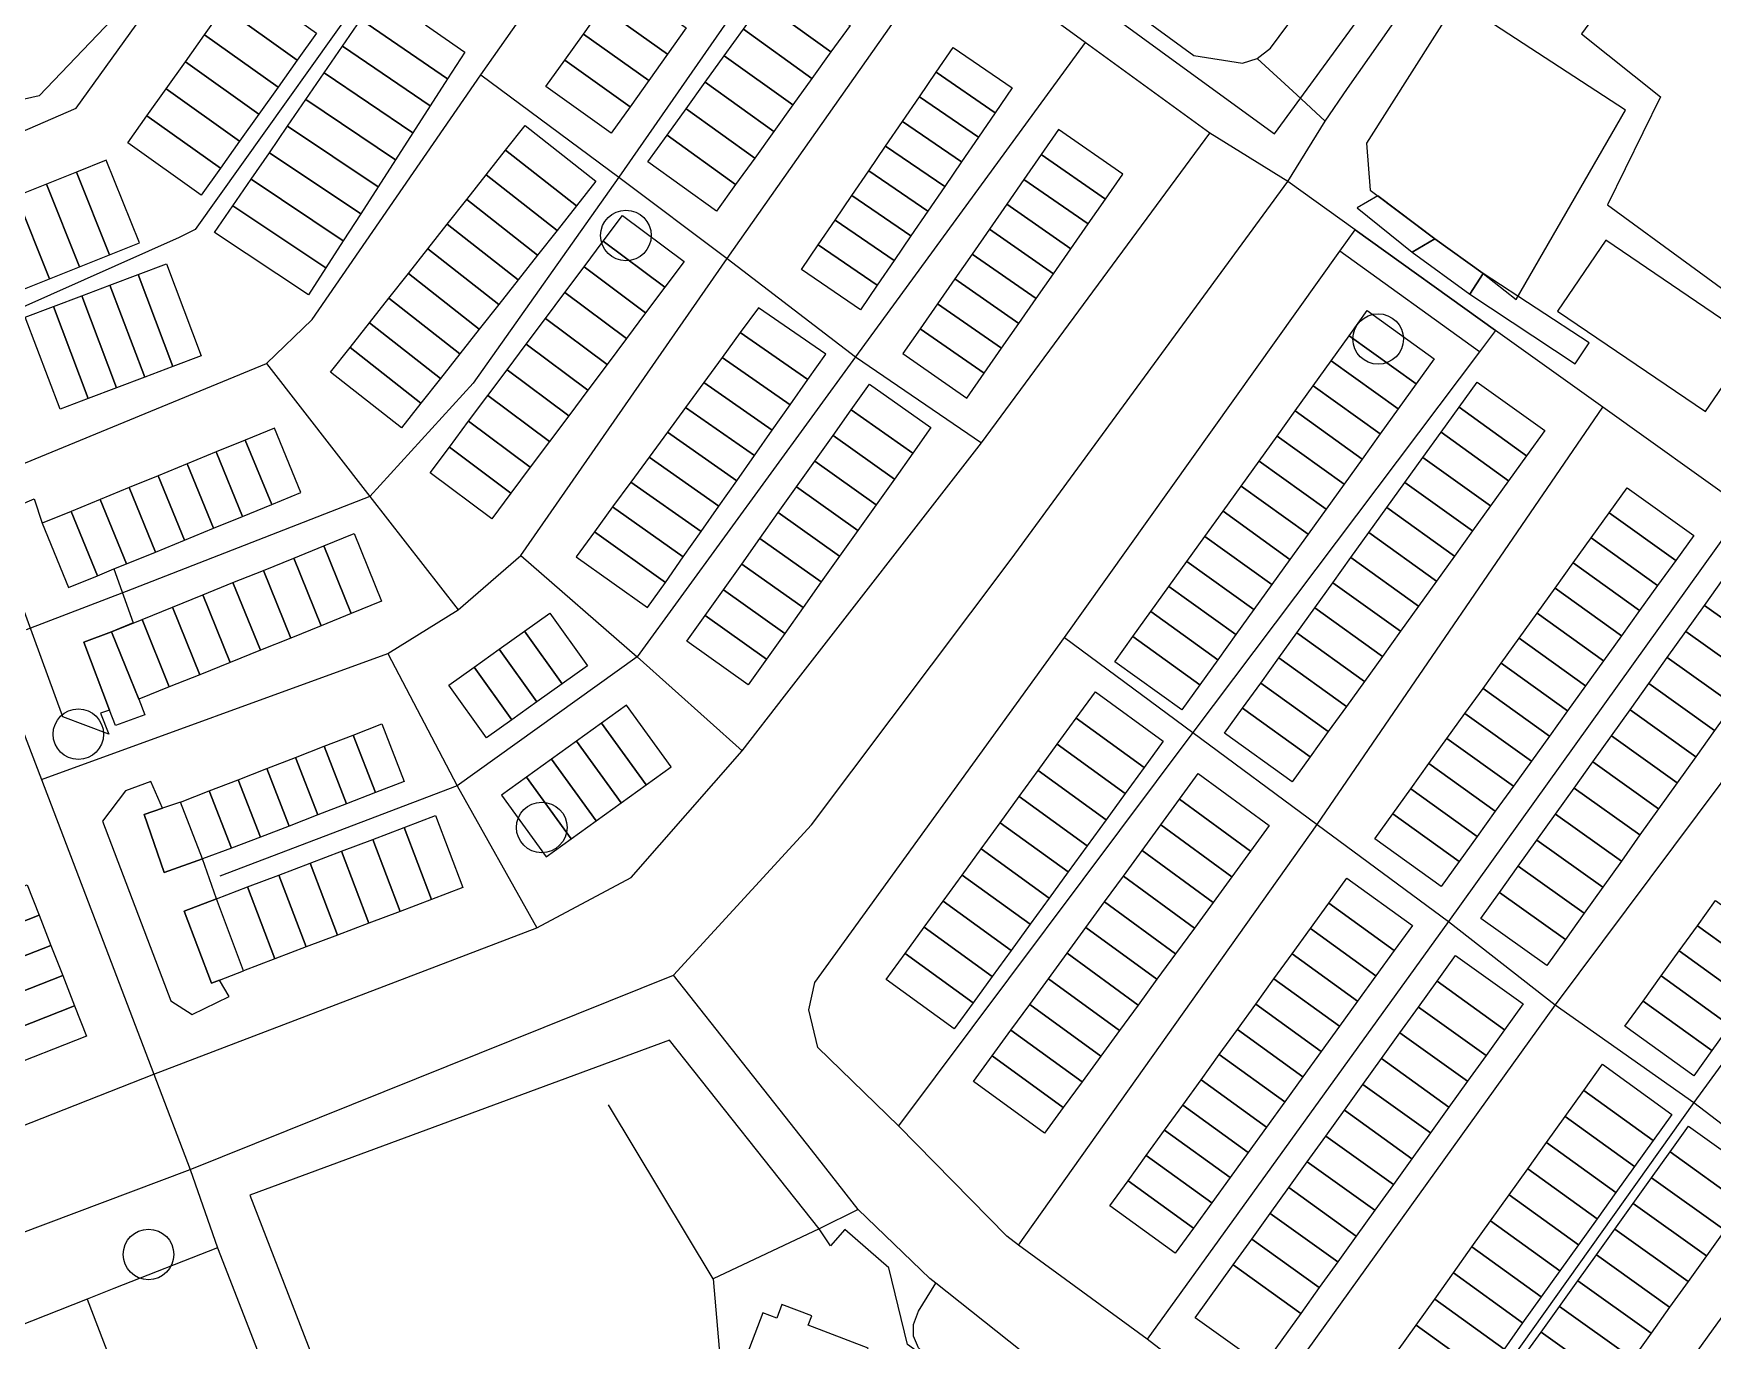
# Model space of a CAD drawing. Header units: metres. Extents: x 11276530 to 11306586, y 355867 to 367650.
# Drawn here: x 11290564.3 to 11290896.4, y 359363.3 to 359621.8 of the extents above; entities that cross this region are included whole.
import ezdxf

# ---------------------------------------------------------------- set-up
doc = ezdxf.new("R2010")
doc.units = ezdxf.units.M
for name, color, linetype in [('AMENITY', 6, 'Continuous'), ('BUILDING', 8, 'Continuous'), ('HIGHWAY_FOOTWAY', 6, 'Continuous'), ('HIGHWAY_PATH', 3, 'Continuous'), ('HIGHWAY_RESIDENTIAL', 7, 'Continuous'), ('HIGHWAY_SERVICE', 8, 'Continuous'), ('HIGHWAY_TERTIARY', 3, 'Continuous'), ('LANDUSE', 2, 'Continuous'), ('OSM_OTHER', 7, 'Continuous')]:
    doc.layers.add(name, color=color, linetype=linetype)

msp = doc.modelspace()

# ---------------------------------------------------------------- linework, layer by layer
at = {"layer": 'AMENITY'}
for points in [[(11290845.86, 359628.36), (11290827.94, 359600.16), (11290828.7, 359590.84), (11290841.46, 359581.22), (11290851.05, 359574.4), (11290857.53, 359569.22), (11290879.2, 359606.69), (11290845.86, 359628.36)], [(11290742.86, 359614.17), (11290746.19, 359619.05), (11290757.87, 359611.07), (11290754.53, 359606.18), (11290742.86, 359614.17)], [(11290767.05, 359602.83), (11290763.63, 359597.9), (11290776.3, 359589.09), (11290779.73, 359594.02), (11290767.05, 359602.83)], [(11290571.22, 359512.22), (11290576.97, 359514.57), (11290571.75, 359527.31), (11290566.01, 359524.96), (11290571.22, 359512.22)], [(11290627.53, 359483.05), (11290633.22, 359485.26), (11290637.63, 359473.88), (11290631.94, 359471.68), (11290627.53, 359483.05)], [(11290589.86, 359468.56), (11290586.23, 359467.32), (11290590.19, 359455.84), (11290597.72, 359458.56), (11290593.41, 359469.81), (11290589.86, 359468.56)], [(11290600.49, 359450.68), (11290594.15, 359448.22), (11290599.55, 359433.98), (11290601.14, 359434.59), (11290605.89, 359436.44), (11290600.49, 359450.68)]]:
    msp.add_lwpolyline(points, close=True, dxfattribs=at)
for points in [[(11290830.16, 359589.74), (11290826.12, 359587.35), (11290837, 359578.6), (11290841.46, 359581.22), (11290830.16, 359589.74)], [(11290825.68, 359583), (11290853.49, 359563.1), (11290850.32, 359558.89), (11290822.66, 359578.77), (11290825.68, 359583)], [(11290837, 359578.6), (11290848.35, 359570.29), (11290851.05, 359574.4), (11290841.46, 359581.22), (11290837, 359578.6)], [(11290875.27, 359580.95), (11290865.75, 359566.93), (11290895.02, 359547.05), (11290904.54, 359561.07), (11290875.27, 359580.95)], [(11290851.05, 359574.4), (11290848.35, 359570.29), (11290869.24, 359556.52), (11290871.95, 359560.63), (11290851.05, 359574.4)], [(11290690.08, 359422.7), (11290607.11, 359392.06), (11290654.84, 359268.69), (11290722.69, 359262.35), (11290760.64, 359261.28), (11290784.15, 359257.01), (11290816.22, 359240.98), (11290839.74, 359221.73), (11290872.87, 359269.31), (11290791.31, 359329.71), (11290774.96, 359327.96), (11290753.88, 359345.52), (11290755.66, 359349.13), (11290737.18, 359362.46), (11290733.48, 359377.67), (11290724.79, 359385.21), (11290721.92, 359381.99), (11290719.72, 359385.37), (11290690.08, 359422.7)]]:
    msp.add_lwpolyline(points, dxfattribs=at)
for centre in [(11290681.49, 359581.89), (11290830.25, 359561.42), (11290573.2, 359483.23), (11290664.84, 359464.78), (11290587.07, 359380.3)]:
    msp.add_circle(centre, 5, dxfattribs=at)
at = {"layer": 'BUILDING'}
for points in [[(11290629.05, 359624.59), (11290635.43, 359633.87), (11290644.56, 359627.59), (11290641.82, 359623.58), (11290649.65, 359618.19), (11290646.22, 359612.85), (11290629.05, 359624.59)], [(11290708.48, 359627.95), (11290712.26, 359633.19), (11290725.82, 359623.44), (11290722.04, 359618.2), (11290708.48, 359627.95)], [(11290620.3, 359621.93), (11290616.5, 359616.59), (11290601.97, 359626.92), (11290605.77, 359632.26), (11290620.3, 359621.93)], [(11290676.8, 359626.96), (11290680.5, 359632.15), (11290693.41, 359622.96), (11290689.7, 359617.77), (11290676.8, 359626.96)], [(11290616.5, 359616.59), (11290612.69, 359611.25), (11290598.17, 359621.57), (11290601.97, 359626.92), (11290616.5, 359616.59)], [(11290673.1, 359621.75), (11290676.8, 359626.96), (11290689.7, 359617.77), (11290686, 359612.56), (11290673.1, 359621.75)], [(11290704.71, 359622.7), (11290708.48, 359627.95), (11290722.04, 359618.2), (11290718.27, 359612.95), (11290704.71, 359622.7)], [(11290625.44, 359619.33), (11290629.05, 359624.59), (11290646.22, 359612.85), (11290642.78, 359607.52), (11290625.44, 359619.33)], [(11290612.69, 359611.25), (11290608.9, 359605.89), (11290594.37, 359616.23), (11290598.17, 359621.57), (11290612.69, 359611.25)], [(11290669.39, 359616.55), (11290673.1, 359621.75), (11290686, 359612.56), (11290682.3, 359607.37), (11290669.39, 359616.55)], [(11290700.94, 359617.46), (11290704.71, 359622.7), (11290718.27, 359612.95), (11290714.5, 359607.71), (11290700.94, 359617.46)], [(11290621.82, 359614.06), (11290625.44, 359619.33), (11290642.78, 359607.52), (11290639.34, 359602.18), (11290621.82, 359614.06)], [(11290665.68, 359611.35), (11290669.39, 359616.55), (11290682.3, 359607.37), (11290678.6, 359602.16), (11290665.68, 359611.35)], [(11290697.16, 359612.21), (11290700.94, 359617.46), (11290714.5, 359607.71), (11290710.72, 359602.46), (11290697.16, 359612.21)], [(11290608.9, 359605.89), (11290605.09, 359600.55), (11290590.57, 359610.89), (11290594.37, 359616.23), (11290608.9, 359605.89)], [(11290618.2, 359608.79), (11290621.82, 359614.06), (11290639.34, 359602.18), (11290635.92, 359596.84), (11290618.2, 359608.79)], [(11290739.52, 359609.3), (11290742.86, 359614.17), (11290754.53, 359606.18), (11290751.2, 359601.31), (11290739.52, 359609.3)], [(11290605.09, 359600.55), (11290601.29, 359595.21), (11290586.77, 359605.54), (11290590.57, 359610.89), (11290605.09, 359600.55)], [(11290693.4, 359606.97), (11290697.16, 359612.21), (11290710.72, 359602.46), (11290706.96, 359597.21), (11290693.4, 359606.97)], [(11290614.59, 359603.53), (11290618.2, 359608.79), (11290635.92, 359596.84), (11290632.48, 359591.5), (11290614.59, 359603.53)], [(11290689.63, 359601.71), (11290693.4, 359606.97), (11290706.96, 359597.21), (11290703.19, 359591.97), (11290689.63, 359601.71)], [(11290736.18, 359604.42), (11290739.52, 359609.3), (11290751.2, 359601.31), (11290747.86, 359596.44), (11290736.18, 359604.42)], [(11290601.29, 359595.21), (11290597.5, 359589.86), (11290582.97, 359600.2), (11290586.77, 359605.54), (11290601.29, 359595.21)], [(11290610.97, 359598.27), (11290614.59, 359603.53), (11290632.48, 359591.5), (11290629.04, 359586.17), (11290610.97, 359598.27)], [(11290675.56, 359592.64), (11290671.7, 359587.75), (11290657.69, 359598.79), (11290661.54, 359603.68), (11290675.56, 359592.64)], [(11290732.85, 359599.55), (11290736.18, 359604.42), (11290747.86, 359596.44), (11290744.53, 359591.57), (11290732.85, 359599.55)], [(11290685.85, 359596.47), (11290689.63, 359601.71), (11290703.19, 359591.97), (11290699.41, 359586.72), (11290685.85, 359596.47)], [(11290579.34, 359578.04), (11290585.26, 359580.41), (11290578.73, 359596.77), (11290572.81, 359594.41), (11290579.34, 359578.04)], [(11290607.35, 359593.01), (11290610.97, 359598.27), (11290629.04, 359586.17), (11290625.6, 359580.83), (11290607.35, 359593.01)], [(11290671.7, 359587.75), (11290667.86, 359582.87), (11290653.85, 359593.91), (11290657.69, 359598.79), (11290671.7, 359587.75)], [(11290729.52, 359594.68), (11290732.85, 359599.55), (11290744.53, 359591.57), (11290741.19, 359586.7), (11290729.52, 359594.68)], [(11290763.63, 359597.9), (11290760.21, 359592.98), (11290772.88, 359584.18), (11290776.3, 359589.09), (11290763.63, 359597.9)], [(11290573.42, 359575.68), (11290579.34, 359578.04), (11290572.81, 359594.41), (11290566.89, 359592.05), (11290573.42, 359575.68)], [(11290667.86, 359582.87), (11290664.02, 359577.99), (11290650.01, 359589.03), (11290653.85, 359593.91), (11290667.86, 359582.87)], [(11290726.18, 359589.79), (11290729.52, 359594.68), (11290741.19, 359586.7), (11290737.86, 359581.81), (11290726.18, 359589.79)], [(11290567.5, 359573.32), (11290573.42, 359575.68), (11290566.89, 359592.05), (11290560.96, 359589.68), (11290567.5, 359573.32)], [(11290603.73, 359587.73), (11290607.35, 359593.01), (11290625.6, 359580.83), (11290622.17, 359575.49), (11290603.73, 359587.73)], [(11290760.21, 359592.98), (11290756.79, 359588.07), (11290769.47, 359579.25), (11290772.88, 359584.18), (11290760.21, 359592.98)], [(11290561.58, 359570.95), (11290567.5, 359573.32), (11290560.96, 359589.68), (11290555.05, 359587.32), (11290561.58, 359570.95)], [(11290600.11, 359582.47), (11290603.73, 359587.73), (11290622.17, 359575.49), (11290618.73, 359570.16), (11290600.11, 359582.47)], [(11290664.02, 359577.99), (11290660.17, 359573.1), (11290646.16, 359584.14), (11290650.01, 359589.03), (11290664.02, 359577.99)], [(11290722.86, 359584.92), (11290726.18, 359589.79), (11290737.86, 359581.81), (11290734.52, 359576.94), (11290722.86, 359584.92)], [(11290756.79, 359588.07), (11290753.37, 359583.14), (11290766.04, 359574.33), (11290769.47, 359579.25), (11290756.79, 359588.07)], [(11290660.17, 359573.1), (11290656.33, 359568.22), (11290642.32, 359579.26), (11290646.16, 359584.14), (11290660.17, 359573.1)], [(11290677, 359580.77), (11290680.81, 359585.87), (11290693, 359576.76), (11290689.19, 359571.68), (11290677, 359580.77)], [(11290719.52, 359580.05), (11290722.86, 359584.92), (11290734.52, 359576.94), (11290731.19, 359572.07), (11290719.52, 359580.05)], [(11290673.2, 359575.69), (11290677, 359580.77), (11290689.19, 359571.68), (11290685.39, 359566.58), (11290673.2, 359575.69)], [(11290716.19, 359575.18), (11290719.52, 359580.05), (11290731.19, 359572.07), (11290727.85, 359567.19), (11290716.19, 359575.18)], [(11290753.37, 359583.14), (11290749.95, 359578.22), (11290762.62, 359569.41), (11290766.04, 359574.33), (11290753.37, 359583.14)], [(11290656.33, 359568.22), (11290652.48, 359563.34), (11290638.46, 359574.37), (11290642.32, 359579.26), (11290656.33, 359568.22)], [(11290749.95, 359578.22), (11290746.52, 359573.29), (11290759.2, 359564.48), (11290762.62, 359569.41), (11290749.95, 359578.22)], [(11290579.44, 359572.07), (11290585.02, 359574.17), (11290591.9, 359555.94), (11290586.32, 359553.84), (11290579.44, 359572.07)], [(11290585.02, 359574.17), (11290590.6, 359576.27), (11290597.48, 359558.05), (11290591.9, 359555.94), (11290585.02, 359574.17)], [(11290652.48, 359563.34), (11290648.64, 359558.45), (11290634.62, 359569.49), (11290638.46, 359574.37), (11290652.48, 359563.34)], [(11290669.4, 359570.59), (11290673.2, 359575.69), (11290685.39, 359566.58), (11290681.58, 359561.49), (11290669.4, 359570.59)], [(11290746.52, 359573.29), (11290743.1, 359568.38), (11290755.77, 359559.57), (11290759.2, 359564.48), (11290746.52, 359573.29)], [(11290568.29, 359567.86), (11290573.87, 359569.96), (11290580.75, 359551.74), (11290575.17, 359549.63), (11290568.29, 359567.86)], [(11290573.87, 359569.96), (11290579.44, 359572.07), (11290586.32, 359553.84), (11290580.75, 359551.74), (11290573.87, 359569.96)], [(11290665.59, 359565.5), (11290669.4, 359570.59), (11290681.58, 359561.49), (11290677.77, 359556.4), (11290665.59, 359565.5)], [(11290562.71, 359565.76), (11290568.29, 359567.86), (11290575.17, 359549.63), (11290569.59, 359547.53), (11290562.71, 359565.76)], [(11290648.64, 359558.45), (11290644.79, 359553.57), (11290630.77, 359564.61), (11290634.62, 359569.49), (11290648.64, 359558.45)], [(11290717.48, 359553.41), (11290721.01, 359558.44), (11290707.72, 359567.6), (11290704.11, 359562.67), (11290717.48, 359553.41)], [(11290743.1, 359568.38), (11290739.69, 359563.45), (11290752.36, 359554.64), (11290755.77, 359559.57), (11290743.1, 359568.38)], [(11290824.53, 359562.07), (11290828.1, 359567.03), (11290841.34, 359557.51), (11290837.77, 359552.54), (11290824.53, 359562.07)], [(11290644.79, 359553.57), (11290640.95, 359548.69), (11290626.93, 359559.74), (11290630.77, 359564.61), (11290644.79, 359553.57)], [(11290661.79, 359560.4), (11290665.59, 359565.5), (11290677.77, 359556.4), (11290673.96, 359551.31), (11290661.79, 359560.4)], [(11290739.69, 359563.45), (11290736.26, 359558.53), (11290748.94, 359549.72), (11290752.36, 359554.64), (11290739.69, 359563.45)], [(11290657.98, 359555.32), (11290661.79, 359560.4), (11290673.96, 359551.31), (11290670.17, 359546.21), (11290657.98, 359555.32)], [(11290713.96, 359548.4), (11290717.48, 359553.41), (11290704.11, 359562.67), (11290700.5, 359557.74), (11290713.96, 359548.4)], [(11290820.97, 359557.1), (11290824.53, 359562.07), (11290837.77, 359552.54), (11290834.21, 359547.58), (11290820.97, 359557.1)], [(11290640.95, 359548.69), (11290637.1, 359543.81), (11290623.08, 359554.85), (11290626.93, 359559.74), (11290640.95, 359548.69)], [(11290710.44, 359543.38), (11290713.96, 359548.4), (11290700.5, 359557.74), (11290696.9, 359552.81), (11290710.44, 359543.38)], [(11290817.4, 359552.14), (11290820.97, 359557.1), (11290834.21, 359547.58), (11290830.65, 359542.62), (11290817.4, 359552.14)], [(11290654.17, 359550.22), (11290657.98, 359555.32), (11290670.17, 359546.21), (11290666.36, 359541.12), (11290654.17, 359550.22)], [(11290650.36, 359545.13), (11290654.17, 359550.22), (11290666.36, 359541.12), (11290662.55, 359536.03), (11290650.36, 359545.13)], [(11290706.91, 359538.36), (11290710.44, 359543.38), (11290696.9, 359552.81), (11290693.29, 359547.88), (11290706.91, 359538.36)], [(11290726.05, 359547.41), (11290729.67, 359552.5), (11290741.8, 359543.88), (11290738.2, 359538.8), (11290726.05, 359547.41)], [(11290813.84, 359547.18), (11290817.4, 359552.14), (11290830.65, 359542.62), (11290827.07, 359537.66), (11290813.84, 359547.18)], [(11290846.25, 359547.93), (11290849.83, 359552.89), (11290863.19, 359543.28), (11290859.62, 359538.32), (11290846.25, 359547.93)], [(11290703.4, 359533.34), (11290706.91, 359538.36), (11290693.29, 359547.88), (11290689.68, 359542.97), (11290703.4, 359533.34)], [(11290722.44, 359542.32), (11290726.05, 359547.41), (11290738.2, 359538.8), (11290734.58, 359533.7), (11290722.44, 359542.32)], [(11290810.27, 359542.22), (11290813.84, 359547.18), (11290827.07, 359537.66), (11290823.51, 359532.7), (11290810.27, 359542.22)], [(11290842.69, 359542.97), (11290846.25, 359547.93), (11290859.62, 359538.32), (11290856.05, 359533.36), (11290842.69, 359542.97)], [(11290611.44, 359528.67), (11290617.18, 359531.02), (11290611.96, 359543.77), (11290606.22, 359541.42), (11290611.44, 359528.67)], [(11290646.57, 359540.04), (11290650.36, 359545.13), (11290662.55, 359536.03), (11290658.75, 359530.94), (11290646.57, 359540.04)], [(11290605.69, 359526.32), (11290611.44, 359528.67), (11290606.22, 359541.42), (11290600.47, 359539.06), (11290605.69, 359526.32)], [(11290699.87, 359528.33), (11290703.4, 359533.34), (11290689.68, 359542.97), (11290686.08, 359538.04), (11290699.87, 359528.33)], [(11290718.83, 359537.24), (11290722.44, 359542.32), (11290734.58, 359533.7), (11290730.96, 359528.62), (11290718.83, 359537.24)], [(11290806.7, 359537.26), (11290810.27, 359542.22), (11290823.51, 359532.7), (11290819.95, 359527.74), (11290806.7, 359537.26)], [(11290839.12, 359538), (11290842.69, 359542.97), (11290856.05, 359533.36), (11290852.49, 359528.39), (11290839.12, 359538)], [(11290599.95, 359523.97), (11290605.69, 359526.32), (11290600.47, 359539.06), (11290594.73, 359536.71), (11290599.95, 359523.97)], [(11290642.76, 359534.95), (11290646.57, 359540.04), (11290658.75, 359530.94), (11290654.94, 359525.84), (11290642.76, 359534.95)], [(11290696.35, 359523.31), (11290699.87, 359528.33), (11290686.08, 359538.04), (11290682.47, 359533.11), (11290696.35, 359523.31)], [(11290715.21, 359532.14), (11290718.83, 359537.24), (11290730.96, 359528.62), (11290727.35, 359523.52), (11290715.21, 359532.14)], [(11290803.14, 359532.3), (11290806.7, 359537.26), (11290819.95, 359527.74), (11290816.39, 359522.77), (11290803.14, 359532.3)], [(11290835.56, 359533.04), (11290839.12, 359538), (11290852.49, 359528.39), (11290848.92, 359523.43), (11290835.56, 359533.04)], [(11290588.46, 359519.27), (11290594.2, 359521.63), (11290588.98, 359534.36), (11290583.24, 359532.01), (11290588.46, 359519.27)], [(11290594.2, 359521.63), (11290599.95, 359523.97), (11290594.73, 359536.71), (11290588.98, 359534.36), (11290594.2, 359521.63)], [(11290582.72, 359516.92), (11290588.46, 359519.27), (11290583.24, 359532.01), (11290577.49, 359529.65), (11290582.72, 359516.92)], [(11290692.82, 359518.29), (11290696.35, 359523.31), (11290682.47, 359533.11), (11290678.86, 359528.18), (11290692.82, 359518.29)], [(11290711.6, 359527.06), (11290715.21, 359532.14), (11290727.35, 359523.52), (11290723.74, 359518.44), (11290711.6, 359527.06)], [(11290799.58, 359527.33), (11290803.14, 359532.3), (11290816.39, 359522.77), (11290812.81, 359517.81), (11290799.58, 359527.33)], [(11290831.99, 359528.08), (11290835.56, 359533.04), (11290848.92, 359523.43), (11290845.35, 359518.47), (11290831.99, 359528.08)], [(11290875.96, 359527.02), (11290879.53, 359531.98), (11290892.65, 359522.55), (11290889.09, 359517.59), (11290875.96, 359527.02)], [(11290566.01, 359524.96), (11290571.22, 359512.22), (11290576.97, 359514.57), (11290580.24, 359515.91), (11290584.03, 359505.24), (11290579.75, 359503.51), (11290574.26, 359501.43), (11290579.33, 359487.98), (11290577.59, 359487.37), (11290579.25, 359483.25), (11290570.16, 359486.67), (11290555.72, 359526.06), (11290564.43, 359529.78), (11290566.01, 359524.96)], [(11290576.97, 359514.57), (11290580.24, 359515.91), (11290582.72, 359516.92), (11290577.49, 359529.65), (11290571.75, 359527.31), (11290576.97, 359514.57)], [(11290689.3, 359513.27), (11290692.82, 359518.29), (11290678.86, 359528.18), (11290675.26, 359523.25), (11290689.3, 359513.27)], [(11290707.98, 359521.96), (11290711.6, 359527.06), (11290723.74, 359518.44), (11290720.13, 359513.34), (11290707.98, 359521.96)], [(11290796, 359522.37), (11290799.58, 359527.33), (11290812.81, 359517.81), (11290809.25, 359512.85), (11290796, 359522.37)], [(11290828.42, 359523.12), (11290831.99, 359528.08), (11290845.35, 359518.47), (11290841.79, 359513.51), (11290828.42, 359523.12)], [(11290872.39, 359522.06), (11290875.96, 359527.02), (11290889.09, 359517.59), (11290885.52, 359512.63), (11290872.39, 359522.06)], [(11290615.78, 359518.07), (11290621.77, 359520.49), (11290627.18, 359507.09), (11290621.19, 359504.67), (11290615.78, 359518.07)], [(11290621.77, 359520.49), (11290627.77, 359522.91), (11290633.18, 359509.52), (11290627.18, 359507.09), (11290621.77, 359520.49)], [(11290685.78, 359508.26), (11290689.3, 359513.27), (11290675.26, 359523.25), (11290671.65, 359518.33), (11290685.78, 359508.26)], [(11290704.38, 359516.88), (11290707.98, 359521.96), (11290720.13, 359513.34), (11290716.51, 359508.26), (11290704.38, 359516.88)], [(11290792.44, 359517.41), (11290796, 359522.37), (11290809.25, 359512.85), (11290805.69, 359507.89), (11290792.44, 359517.41)], [(11290824.86, 359518.16), (11290828.42, 359523.12), (11290841.79, 359513.51), (11290838.23, 359508.55), (11290824.86, 359518.16)], [(11290868.83, 359517.1), (11290872.39, 359522.06), (11290885.52, 359512.63), (11290881.95, 359507.67), (11290868.83, 359517.1)], [(11290609.78, 359515.64), (11290615.78, 359518.07), (11290621.19, 359504.67), (11290615.19, 359502.25), (11290609.78, 359515.64)], [(11290700.76, 359511.78), (11290704.38, 359516.88), (11290716.51, 359508.26), (11290712.89, 359503.17), (11290700.76, 359511.78)], [(11290788.88, 359512.45), (11290792.44, 359517.41), (11290805.69, 359507.89), (11290802.12, 359502.93), (11290788.88, 359512.45)], [(11290821.28, 359513.2), (11290824.86, 359518.16), (11290838.23, 359508.55), (11290834.65, 359503.59), (11290821.28, 359513.2)], [(11290865.27, 359512.14), (11290868.83, 359517.1), (11290881.95, 359507.67), (11290878.39, 359502.7), (11290865.27, 359512.14)], [(11290603.78, 359513.22), (11290609.78, 359515.64), (11290615.19, 359502.25), (11290609.2, 359499.82), (11290603.78, 359513.22)], [(11290894.82, 359508.71), (11290898.51, 359513.88), (11290911.52, 359504.58), (11290907.84, 359499.42), (11290894.82, 359508.71)], [(11290591.79, 359508.37), (11290597.79, 359510.8), (11290603.2, 359497.4), (11290597.21, 359494.98), (11290591.79, 359508.37)], [(11290597.79, 359510.8), (11290603.78, 359513.22), (11290609.2, 359499.82), (11290603.2, 359497.4), (11290597.79, 359510.8)], [(11290697.14, 359506.7), (11290700.76, 359511.78), (11290712.89, 359503.17), (11290709.29, 359498.08), (11290697.14, 359506.7)], [(11290785.31, 359507.49), (11290788.88, 359512.45), (11290802.12, 359502.93), (11290798.55, 359497.97), (11290785.31, 359507.49)], [(11290817.72, 359508.24), (11290821.28, 359513.2), (11290834.65, 359503.59), (11290831.09, 359498.62), (11290817.72, 359508.24)], [(11290861.69, 359507.18), (11290865.27, 359512.14), (11290878.39, 359502.7), (11290874.82, 359497.74), (11290861.69, 359507.18)], [(11290585.81, 359505.95), (11290591.79, 359508.37), (11290597.21, 359494.98), (11290591.19, 359492.57), (11290585.81, 359505.95)], [(11290673.86, 359496.76), (11290668.88, 359493.19), (11290661.43, 359503.61), (11290666.41, 359507.18), (11290673.86, 359496.76)], [(11290781.74, 359502.53), (11290785.31, 359507.49), (11290798.55, 359497.97), (11290794.99, 359493), (11290781.74, 359502.53)], [(11290814.15, 359503.27), (11290817.72, 359508.24), (11290831.09, 359498.62), (11290827.52, 359493.66), (11290814.15, 359503.27)], [(11290858.13, 359502.21), (11290861.69, 359507.18), (11290874.82, 359497.74), (11290871.26, 359492.78), (11290858.13, 359502.21)], [(11290891.13, 359503.55), (11290894.82, 359508.71), (11290907.84, 359499.42), (11290904.15, 359494.25), (11290891.13, 359503.55)], [(11290579.75, 359503.51), (11290585.81, 359505.95), (11290591.19, 359492.57), (11290585.13, 359490.13), (11290583.43, 359494.36), (11290579.75, 359503.51)], [(11290668.88, 359493.19), (11290663.9, 359489.64), (11290656.45, 359500.04), (11290661.43, 359503.61), (11290668.88, 359493.19)], [(11290693.53, 359501.6), (11290697.14, 359506.7), (11290709.29, 359498.08), (11290705.67, 359492.99), (11290693.53, 359501.6)], [(11290887.44, 359498.39), (11290891.13, 359503.55), (11290904.15, 359494.25), (11290900.47, 359489.09), (11290887.44, 359498.39)], [(11290585.13, 359490.13), (11290586.37, 359487.08), (11290580.56, 359484.92), (11290579.33, 359487.98), (11290574.26, 359501.43), (11290579.75, 359503.51), (11290583.43, 359494.36), (11290585.13, 359490.13)], [(11290778.17, 359497.56), (11290781.74, 359502.53), (11290794.99, 359493), (11290791.43, 359488.04), (11290778.17, 359497.56)], [(11290810.59, 359498.31), (11290814.15, 359503.27), (11290827.52, 359493.66), (11290823.96, 359488.7), (11290810.59, 359498.31)], [(11290854.56, 359497.25), (11290858.13, 359502.21), (11290871.26, 359492.78), (11290867.69, 359487.82), (11290854.56, 359497.25)], [(11290663.9, 359489.64), (11290658.91, 359486.07), (11290651.47, 359496.48), (11290656.45, 359500.04), (11290663.9, 359489.64)], [(11290807.02, 359493.35), (11290810.59, 359498.31), (11290823.96, 359488.7), (11290820.39, 359483.74), (11290807.02, 359493.35)], [(11290851, 359492.29), (11290854.56, 359497.25), (11290867.69, 359487.82), (11290864.12, 359482.86), (11290851, 359492.29)], [(11290883.76, 359493.23), (11290887.44, 359498.39), (11290900.47, 359489.09), (11290896.78, 359483.93), (11290883.76, 359493.23)], [(11290658.91, 359486.07), (11290653.94, 359482.5), (11290646.49, 359492.92), (11290651.47, 359496.48), (11290658.91, 359486.07)], [(11290770.56, 359486.42), (11290774.32, 359491.59), (11290787.74, 359481.83), (11290783.98, 359476.66), (11290770.56, 359486.42)], [(11290803.45, 359488.39), (11290807.02, 359493.35), (11290820.39, 359483.74), (11290816.82, 359478.78), (11290803.45, 359488.39)], [(11290847.42, 359487.33), (11290851, 359492.29), (11290864.12, 359482.86), (11290860.56, 359477.9), (11290847.42, 359487.33)], [(11290880.07, 359488.07), (11290883.76, 359493.23), (11290896.78, 359483.93), (11290893.1, 359478.77), (11290880.07, 359488.07)], [(11290681.61, 359489), (11290676.67, 359485.43), (11290685.49, 359473.24), (11290690.43, 359476.8), (11290681.61, 359489)], [(11290799.89, 359483.43), (11290803.45, 359488.39), (11290816.82, 359478.78), (11290813.26, 359473.82), (11290799.89, 359483.43)], [(11290843.86, 359482.37), (11290847.42, 359487.33), (11290860.56, 359477.9), (11290857, 359472.94), (11290843.86, 359482.37)], [(11290876.39, 359482.9), (11290880.07, 359488.07), (11290893.1, 359478.77), (11290889.4, 359473.6), (11290876.39, 359482.9)], [(11290676.67, 359485.43), (11290671.73, 359481.85), (11290680.54, 359469.66), (11290685.49, 359473.24), (11290676.67, 359485.43)], [(11290766.79, 359481.24), (11290770.56, 359486.42), (11290783.98, 359476.66), (11290780.22, 359471.49), (11290766.79, 359481.24)], [(11290616.17, 359478.63), (11290621.84, 359480.84), (11290626.26, 359469.47), (11290620.58, 359467.27), (11290616.17, 359478.63)], [(11290621.84, 359480.84), (11290627.53, 359483.05), (11290631.94, 359471.68), (11290626.26, 359469.47), (11290621.84, 359480.84)], [(11290671.73, 359481.85), (11290666.78, 359478.29), (11290675.6, 359466.09), (11290680.54, 359469.66), (11290671.73, 359481.85)], [(11290763.04, 359476.07), (11290766.79, 359481.24), (11290780.22, 359471.49), (11290776.47, 359466.31), (11290763.04, 359476.07)], [(11290840.3, 359477.41), (11290843.86, 359482.37), (11290857, 359472.94), (11290853.42, 359467.97), (11290840.3, 359477.41)], [(11290872.7, 359477.74), (11290876.39, 359482.9), (11290889.4, 359473.6), (11290885.72, 359468.45), (11290872.7, 359477.74)], [(11290610.48, 359476.43), (11290616.17, 359478.63), (11290620.58, 359467.27), (11290614.89, 359465.06), (11290610.48, 359476.43)], [(11290666.78, 359478.29), (11290661.84, 359474.72), (11290670.66, 359462.52), (11290675.6, 359466.09), (11290666.78, 359478.29)], [(11290836.72, 359472.44), (11290840.3, 359477.41), (11290853.42, 359467.97), (11290849.86, 359463.01), (11290836.72, 359472.44)], [(11290869.02, 359472.58), (11290872.7, 359477.74), (11290885.72, 359468.45), (11290882.03, 359463.29), (11290869.02, 359472.58)], [(11290586.23, 359467.32), (11290589.86, 359468.56), (11290587.56, 359473.88), (11290582.49, 359472.05), (11290578, 359466), (11290591.49, 359430.48), (11290595.7, 359427.79), (11290603.03, 359431.32), (11290601.14, 359434.59), (11290599.55, 359433.98), (11290594.15, 359448.22), (11290600.49, 359450.68), (11290597.72, 359458.56), (11290590.19, 359455.84), (11290586.23, 359467.32)], [(11290599.1, 359472.02), (11290604.79, 359474.23), (11290609.2, 359462.86), (11290603.51, 359460.65), (11290599.1, 359472.02)], [(11290604.79, 359474.23), (11290610.48, 359476.43), (11290614.89, 359465.06), (11290609.2, 359462.86), (11290604.79, 359474.23)], [(11290661.84, 359474.72), (11290656.9, 359471.14), (11290665.72, 359458.94), (11290670.66, 359462.52), (11290661.84, 359474.72)], [(11290759.28, 359470.89), (11290763.04, 359476.07), (11290776.47, 359466.31), (11290772.7, 359461.14), (11290759.28, 359470.89)], [(11290790.97, 359470.35), (11290794.68, 359475.42), (11290808.73, 359465.18), (11290805.02, 359460.1), (11290790.97, 359470.35)], [(11290593.41, 359469.81), (11290599.1, 359472.02), (11290603.51, 359460.65), (11290597.72, 359458.56), (11290593.41, 359469.81)], [(11290755.52, 359465.72), (11290759.28, 359470.89), (11290772.7, 359461.14), (11290768.94, 359455.97), (11290755.52, 359465.72)], [(11290787.28, 359465.28), (11290790.97, 359470.35), (11290805.02, 359460.1), (11290801.32, 359455.03), (11290787.28, 359465.28)], [(11290833.16, 359467.48), (11290836.72, 359472.44), (11290849.86, 359463.01), (11290846.3, 359458.05), (11290833.16, 359467.48)], [(11290865.33, 359467.42), (11290869.02, 359472.58), (11290882.03, 359463.29), (11290878.35, 359458.13), (11290865.33, 359467.42)], [(11290637.63, 359464.77), (11290643.82, 359467.12), (11290649.22, 359452.88), (11290643.03, 359450.54), (11290637.63, 359464.77)], [(11290829.59, 359462.52), (11290833.16, 359467.48), (11290846.3, 359458.05), (11290842.72, 359453.09), (11290829.59, 359462.52)], [(11290861.65, 359462.27), (11290865.33, 359467.42), (11290878.35, 359458.13), (11290874.66, 359452.97), (11290861.65, 359462.27)], [(11290631.44, 359462.42), (11290637.63, 359464.77), (11290643.03, 359450.54), (11290636.84, 359448.18), (11290631.44, 359462.42)], [(11290751.75, 359460.55), (11290755.52, 359465.72), (11290768.94, 359455.97), (11290765.18, 359450.79), (11290751.75, 359460.55)], [(11290783.57, 359460.2), (11290787.28, 359465.28), (11290801.32, 359455.03), (11290797.62, 359449.94), (11290783.57, 359460.2)], [(11290625.25, 359460.07), (11290631.44, 359462.42), (11290636.84, 359448.18), (11290630.65, 359445.84), (11290625.25, 359460.07)], [(11290747.99, 359455.37), (11290751.75, 359460.55), (11290765.18, 359450.79), (11290761.43, 359445.62), (11290747.99, 359455.37)], [(11290857.96, 359457.1), (11290861.65, 359462.27), (11290874.66, 359452.97), (11290870.98, 359447.8), (11290857.96, 359457.1)], [(11290612.87, 359455.37), (11290619.06, 359457.73), (11290624.46, 359443.49), (11290618.27, 359441.14), (11290612.87, 359455.37)], [(11290619.06, 359457.73), (11290625.25, 359460.07), (11290630.65, 359445.84), (11290624.46, 359443.49), (11290619.06, 359457.73)], [(11290779.86, 359455.13), (11290783.57, 359460.2), (11290797.62, 359449.94), (11290793.91, 359444.87), (11290779.86, 359455.13)], [(11290854.28, 359451.94), (11290857.96, 359457.1), (11290870.98, 359447.8), (11290867.29, 359442.64), (11290854.28, 359451.94)], [(11290606.68, 359453.02), (11290612.87, 359455.37), (11290618.27, 359441.14), (11290612.08, 359438.8), (11290606.68, 359453.02)], [(11290744.24, 359450.2), (11290747.99, 359455.37), (11290761.43, 359445.62), (11290757.67, 359440.45), (11290744.24, 359450.2)], [(11290776.16, 359450.06), (11290779.86, 359455.13), (11290793.91, 359444.87), (11290790.2, 359439.8), (11290776.16, 359450.06)], [(11290820.47, 359449.77), (11290824.08, 359454.76), (11290837.02, 359445.4), (11290833.42, 359440.41), (11290820.47, 359449.77)], [(11290548.31, 359440.72), (11290545.96, 359446.71), (11290563.06, 359453.43), (11290565.42, 359447.45), (11290548.31, 359440.72)], [(11290600.49, 359450.68), (11290606.68, 359453.02), (11290612.08, 359438.8), (11290605.89, 359436.44), (11290600.49, 359450.68)], [(11290850.59, 359446.78), (11290854.28, 359451.94), (11290867.29, 359442.64), (11290863.6, 359437.48), (11290850.59, 359446.78)], [(11290550.66, 359434.74), (11290548.31, 359440.72), (11290565.42, 359447.45), (11290567.77, 359441.45), (11290550.66, 359434.74)], [(11290740.48, 359445.03), (11290744.24, 359450.2), (11290757.67, 359440.45), (11290753.9, 359435.27), (11290740.48, 359445.03)], [(11290772.45, 359444.98), (11290776.16, 359450.06), (11290790.2, 359439.8), (11290786.51, 359434.73), (11290772.45, 359444.98)], [(11290816.86, 359444.78), (11290820.47, 359449.77), (11290833.42, 359440.41), (11290829.81, 359435.43), (11290816.86, 359444.78)], [(11290893.39, 359445.34), (11290896.97, 359450.31), (11290910.56, 359440.52), (11290906.98, 359435.55), (11290893.39, 359445.34)], [(11290736.71, 359439.85), (11290740.48, 359445.03), (11290753.9, 359435.27), (11290750.14, 359430.1), (11290736.71, 359439.85)], [(11290768.74, 359439.91), (11290772.45, 359444.98), (11290786.51, 359434.73), (11290782.8, 359429.65), (11290768.74, 359439.91)], [(11290813.26, 359439.79), (11290816.86, 359444.78), (11290829.81, 359435.43), (11290826.2, 359430.43), (11290813.26, 359439.79)], [(11290889.8, 359440.37), (11290893.39, 359445.34), (11290906.98, 359435.55), (11290903.39, 359430.57), (11290889.8, 359440.37)], [(11290553.02, 359428.74), (11290550.66, 359434.74), (11290567.77, 359441.45), (11290570.11, 359435.46), (11290553.02, 359428.74)], [(11290732.95, 359434.69), (11290736.71, 359439.85), (11290750.14, 359430.1), (11290746.38, 359424.92), (11290732.95, 359434.69)], [(11290765.05, 359434.84), (11290768.74, 359439.91), (11290782.8, 359429.65), (11290779.09, 359424.58), (11290765.05, 359434.84)], [(11290809.65, 359434.8), (11290813.26, 359439.79), (11290826.2, 359430.43), (11290822.6, 359425.45), (11290809.65, 359434.8)], [(11290841.9, 359434.36), (11290845.56, 359439.46), (11290858.91, 359429.88), (11290855.25, 359424.77), (11290841.9, 359434.36)], [(11290886.22, 359435.39), (11290889.8, 359440.37), (11290903.39, 359430.57), (11290899.81, 359425.59), (11290886.22, 359435.39)], [(11290555.36, 359422.75), (11290553.02, 359428.74), (11290570.11, 359435.46), (11290572.46, 359429.47), (11290555.36, 359422.75)], [(11290761.34, 359429.75), (11290765.05, 359434.84), (11290779.09, 359424.58), (11290775.39, 359419.5), (11290761.34, 359429.75)], [(11290806.04, 359429.81), (11290809.65, 359434.8), (11290822.6, 359425.45), (11290818.99, 359420.45), (11290806.04, 359429.81)], [(11290838.24, 359429.25), (11290841.9, 359434.36), (11290855.25, 359424.77), (11290851.59, 359419.67), (11290838.24, 359429.25)], [(11290882.63, 359430.42), (11290886.22, 359435.39), (11290899.81, 359425.59), (11290896.22, 359420.62), (11290882.63, 359430.42)], [(11290557.71, 359416.76), (11290555.36, 359422.75), (11290572.46, 359429.47), (11290574.81, 359423.49), (11290557.71, 359416.76)], [(11290757.63, 359424.68), (11290761.34, 359429.75), (11290775.39, 359419.5), (11290771.69, 359414.42), (11290757.63, 359424.68)], [(11290802.44, 359424.82), (11290806.04, 359429.81), (11290818.99, 359420.45), (11290815.38, 359415.47), (11290802.44, 359424.82)], [(11290834.56, 359424.16), (11290838.24, 359429.25), (11290851.59, 359419.67), (11290847.92, 359414.57), (11290834.56, 359424.16)], [(11290879.06, 359425.45), (11290882.63, 359430.42), (11290896.22, 359420.62), (11290892.65, 359415.65), (11290879.06, 359425.45)], [(11290753.92, 359419.61), (11290757.63, 359424.68), (11290771.69, 359414.42), (11290767.98, 359409.35), (11290753.92, 359419.61)], [(11290798.83, 359419.83), (11290802.44, 359424.82), (11290815.38, 359415.47), (11290811.78, 359410.48), (11290798.83, 359419.83)], [(11290830.9, 359419.05), (11290834.56, 359424.16), (11290847.92, 359414.57), (11290844.25, 359409.46), (11290830.9, 359419.05)], [(11290750.22, 359414.53), (11290753.92, 359419.61), (11290767.98, 359409.35), (11290764.28, 359404.28), (11290750.22, 359414.53)], [(11290795.22, 359414.85), (11290798.83, 359419.83), (11290811.78, 359410.48), (11290808.17, 359405.49), (11290795.22, 359414.85)], [(11290827.24, 359413.94), (11290830.9, 359419.05), (11290844.25, 359409.46), (11290840.59, 359404.35), (11290827.24, 359413.94)], [(11290870.94, 359412.76), (11290874.64, 359417.92), (11290888.33, 359408.02), (11290884.65, 359402.86), (11290870.94, 359412.76)], [(11290791.62, 359409.85), (11290795.22, 359414.85), (11290808.17, 359405.49), (11290804.56, 359400.5), (11290791.62, 359409.85)], [(11290823.58, 359408.84), (11290827.24, 359413.94), (11290840.59, 359404.35), (11290836.92, 359399.25), (11290823.58, 359408.84)], [(11290867.26, 359407.6), (11290870.94, 359412.76), (11290884.65, 359402.86), (11290880.95, 359397.7), (11290867.26, 359407.6)], [(11290788.01, 359404.87), (11290791.62, 359409.85), (11290804.56, 359400.5), (11290800.96, 359395.51), (11290788.01, 359404.87)], [(11290819.9, 359403.73), (11290823.58, 359408.84), (11290836.92, 359399.25), (11290833.26, 359394.15), (11290819.9, 359403.73)], [(11290863.56, 359402.44), (11290867.26, 359407.6), (11290880.95, 359397.7), (11290877.27, 359392.54), (11290863.56, 359402.44)], [(11290784.4, 359399.87), (11290788.01, 359404.87), (11290800.96, 359395.51), (11290797.35, 359390.52), (11290784.4, 359399.87)], [(11290887.98, 359400.57), (11290891.62, 359405.67), (11290906.1, 359395.31), (11290902.46, 359390.21), (11290887.98, 359400.57)], [(11290816.24, 359398.63), (11290819.9, 359403.73), (11290833.26, 359394.15), (11290829.59, 359389.05), (11290816.24, 359398.63)], [(11290859.88, 359397.27), (11290863.56, 359402.44), (11290877.27, 359392.54), (11290873.58, 359387.37), (11290859.88, 359397.27)], [(11290780.8, 359394.89), (11290784.4, 359399.87), (11290797.35, 359390.52), (11290793.74, 359385.53), (11290780.8, 359394.89)], [(11290812.58, 359393.53), (11290816.24, 359398.63), (11290829.59, 359389.05), (11290825.93, 359383.94), (11290812.58, 359393.53)], [(11290884.34, 359395.48), (11290887.98, 359400.57), (11290902.46, 359390.21), (11290898.82, 359385.12), (11290884.34, 359395.48)], [(11290777.19, 359389.89), (11290780.8, 359394.89), (11290793.74, 359385.53), (11290790.14, 359380.54), (11290777.19, 359389.89)], [(11290856.18, 359392.11), (11290859.88, 359397.27), (11290873.58, 359387.37), (11290869.89, 359382.21), (11290856.18, 359392.11)], [(11290880.68, 359390.38), (11290884.34, 359395.48), (11290898.82, 359385.12), (11290895.18, 359380.03), (11290880.68, 359390.38)], [(11290808.92, 359388.42), (11290812.58, 359393.53), (11290825.93, 359383.94), (11290822.26, 359378.83), (11290808.92, 359388.42)], [(11290852.5, 359386.96), (11290856.18, 359392.11), (11290869.89, 359382.21), (11290866.2, 359377.06), (11290852.5, 359386.96)], [(11290805.24, 359383.31), (11290808.92, 359388.42), (11290822.26, 359378.83), (11290818.6, 359373.74), (11290805.24, 359383.31)], [(11290877.04, 359385.29), (11290880.68, 359390.38), (11290895.18, 359380.03), (11290891.53, 359374.93), (11290877.04, 359385.29)], [(11290848.81, 359381.8), (11290852.5, 359386.96), (11290866.2, 359377.06), (11290862.52, 359371.9), (11290848.81, 359381.8)], [(11290873.4, 359380.2), (11290877.04, 359385.29), (11290891.53, 359374.93), (11290887.89, 359369.85), (11290873.4, 359380.2)], [(11290801.58, 359378.22), (11290805.24, 359383.31), (11290818.6, 359373.74), (11290814.93, 359368.63), (11290801.58, 359378.22)], [(11290845.12, 359376.64), (11290848.81, 359381.8), (11290862.52, 359371.9), (11290858.82, 359366.74), (11290845.12, 359376.64)], [(11290794.08, 359367.77), (11290801.58, 359378.22), (11290814.93, 359368.63), (11290807.44, 359358.18), (11290794.08, 359367.77)], [(11290869.75, 359375.11), (11290873.4, 359380.2), (11290887.89, 359369.85), (11290884.24, 359364.74), (11290869.75, 359375.11)], [(11290841.43, 359371.47), (11290845.12, 359376.64), (11290858.82, 359366.74), (11290855.14, 359361.57), (11290841.43, 359371.47)], [(11290866.11, 359370.01), (11290869.75, 359375.11), (11290884.24, 359364.74), (11290880.6, 359359.66), (11290866.11, 359370.01)], [(11290837.74, 359366.31), (11290841.43, 359371.47), (11290855.14, 359361.57), (11290851.45, 359356.41), (11290837.74, 359366.31)], [(11290708.57, 359368.76), (11290705.39, 359360.46), (11290707.74, 359358.76), (11290706.85, 359356.44), (11290724.75, 359349.58), (11290729.42, 359361.77), (11290717.52, 359366.33), (11290718.24, 359368.17), (11290712.35, 359370.43), (11290711.3, 359367.72), (11290708.57, 359368.76)], [(11290862.46, 359364.92), (11290866.11, 359370.01), (11290880.6, 359359.66), (11290876.96, 359354.55), (11290862.46, 359364.92)], [(11290834.05, 359361.15), (11290837.74, 359366.31), (11290851.45, 359356.41), (11290847.76, 359351.25), (11290834.05, 359361.15)], [(11290858.82, 359359.82), (11290862.46, 359364.92), (11290876.96, 359354.55), (11290873.3, 359349.46), (11290858.82, 359359.82)]]:
    msp.add_lwpolyline(points, close=True, dxfattribs=at)
at = {"layer": 'HIGHWAY_FOOTWAY'}
for points in [[(11290723.38, 359655.79), (11290680.08, 359593.41), (11290651.29, 359552.67), (11290630.87, 359530.22), (11290582.65, 359511.49)], [(11290637.37, 359640.76), (11290596.31, 359583.07), (11290593.11, 359581.51), (11290548.81, 359561.79)], [(11290772.33, 359620.07), (11290726.89, 359557.88), (11290683.7, 359498.51)], [(11290853.49, 359563.1), (11290850.32, 359558.89), (11290793.59, 359483.57), (11290735.4, 359405.76)], [(11290902.67, 359527.91), (11290844.19, 359446.2), (11290784.59, 359363.57)], [(11290582.65, 359511.49), (11290562.87, 359503.88)], [(11290683.7, 359498.51), (11290648.1, 359473.01)], [(11290952.3, 359491.98), (11290892.7, 359410.35), (11290833.55, 359327.22)], [(11290648.1, 359473.01), (11290601.21, 359455.17)], [(11290574.97, 359371.46), (11290617.1, 359261.17), (11290659.79, 359149.48)]]:
    msp.add_lwpolyline(points, dxfattribs=at)
at = {"layer": 'HIGHWAY_PATH'}
msp.add_lwpolyline([(11290819.76, 359604.51), (11290814.16, 359609.74)], dxfattribs=at)
at = {"layer": 'HIGHWAY_RESIDENTIAL'}
for points in [[(11290441.2, 359801.37), (11290463.46, 359743), (11290485.96, 359683.96), (11290495.07, 359661.81), (11290496.63, 359655.97), (11290507.44, 359627.6), (11290518.28, 359599.17), (11290529.06, 359570.9), (11290544.8, 359529.6), (11290555.64, 359501.17), (11290562.17, 359484.06), (11290565.9, 359474.26), (11290577.03, 359445.08), (11290588.13, 359415.94), (11290595.28, 359397.08)], [(11290812.36, 359592.54), (11290796.94, 359602.11), (11290772.33, 359620.07), (11290753.82, 359633.57), (11290745.36, 359639.75), (11290725.75, 359654.06), (11290723.38, 359655.79), (11290697.65, 359674.57), (11290650.84, 359708.72), (11290627.3, 359725.91), (11290618.39, 359732.4), (11290600.17, 359745.69), (11290559.91, 359775.08)], [(11290544.8, 359529.6), (11290559.41, 359535.5), (11290610.39, 359556.54), (11290619.44, 359565.3), (11290652.81, 359613.67), (11290660.34, 359624.38), (11290680.13, 359651.98), (11290697.65, 359674.57)], [(11290559.41, 359535.5), (11290548.81, 359561.79), (11290541.28, 359582.79), (11290542.74, 359590.55), (11290545.52, 359595.3), (11290572.75, 359607.11), (11290596.2, 359639.68), (11290610.67, 359659.77)], [(11291098.66, 359646.43), (11291082.11, 359623.43), (11291063.03, 359596.92), (11291044.81, 359571.62), (11291025.83, 359545.26), (11291017.54, 359533.73), (11291007.97, 359520.44), (11291004.53, 359515.67), (11290991.1, 359497.01), (11290974.77, 359476.14), (11290961.95, 359456.5), (11290916.89, 359393.91), (11290915.92, 359392.56), (11290895.32, 359363.95), (11290873.34, 359333.4), (11290857.06, 359310.8)], [(11290565.9, 359474.26), (11290634.38, 359499.19), (11290648.34, 359507.82), (11290660.72, 359518.57), (11290701.52, 359577.36), (11290745.36, 359639.75)], [(11290474.81, 359372.29), (11290503.98, 359383.01), (11290535.16, 359395.11), (11290559.49, 359404.72), (11290588.13, 359415.94), (11290663.85, 359444.89), (11290682.51, 359454.87), (11290704.45, 359479.94), (11290712.86, 359490.74), (11290751.78, 359540.87), (11290796.94, 359602.11)], [(11290926.11, 359511.13), (11290902.67, 359527.91), (11290874.71, 359547.92), (11290853.49, 359563.1), (11290825.68, 359583), (11290812.36, 359592.54)], [(11290857.06, 359310.8), (11290833.55, 359327.22), (11290805.94, 359347.06), (11290784.59, 359363.57), (11290759.13, 359382.17), (11290756.8, 359383.92), (11290735.4, 359405.76), (11290719.47, 359421.25), (11290717.68, 359428.7), (11290718.87, 359434.08), (11290768.23, 359502.38), (11290822.66, 359578.77), (11290825.68, 359583)], [(11290759.13, 359382.17), (11290818.2, 359465.36), (11290874.71, 359547.92)], [(11290926.11, 359511.13), (11290865.28, 359429.67), (11290805.94, 359347.06)], [(11290595.28, 359397.08), (11290600.72, 359381.63), (11290643.28, 359272.05), (11290682.86, 359170.99), (11290682.7, 359163.12), (11290678.6, 359156.43), (11290659.79, 359149.48), (11290628.45, 359137.9)], [(11290600.72, 359381.63), (11290580.23, 359373.55), (11290574.97, 359371.46), (11290544.37, 359359.39), (11290516.74, 359348.73), (11290497.65, 359340.93), (11290493.14, 359333.67), (11290492.76, 359325.77), (11290524.34, 359240.02), (11290557.77, 359151.3), (11290579.57, 359089.96), (11290589.13, 359082.05), (11290595.39, 359079.06), (11290614.05, 359076.38)]]:
    msp.add_lwpolyline(points, dxfattribs=at)
at = {"layer": 'HIGHWAY_SERVICE'}
for points in [[(11290652.81, 359613.67), (11290680.08, 359593.41), (11290701.52, 359577.36), (11290726.89, 359557.88), (11290751.78, 359540.87)], [(11290610.39, 359556.54), (11290630.87, 359530.22), (11290648.34, 359507.82)], [(11290660.72, 359518.57), (11290683.7, 359498.51)], [(11290768.23, 359502.38), (11290793.59, 359483.57), (11290818.2, 359465.36), (11290844.19, 359446.2), (11290865.28, 359429.67), (11290892.7, 359410.35), (11290915.92, 359392.56)], [(11290634.38, 359499.19), (11290648.1, 359473.01), (11290663.85, 359444.89)], [(11290683.7, 359498.51), (11290704.45, 359479.94)], [(11290727.41, 359389.19), (11290719.72, 359385.37), (11290698.77, 359375.47), (11290678.05, 359409.93)], [(11290698.77, 359375.47), (11290700.27, 359357.87), (11290701.01, 359349.23), (11290708.93, 359335.14), (11290702.75, 359327.97), (11290687.95, 359322.2), (11290680.83, 359319.72), (11290670.6, 359318.07)], [(11290797.63, 359331.06), (11290792.17, 359328.75), (11290790.72, 359328.35), (11290789.22, 359328.24), (11290787.24, 359328.46), (11290780.9, 359331.44), (11290759.03, 359345.47), (11290742.76, 359358.09), (11290739.32, 359361.82), (11290738.35, 359364.14), (11290738.35, 359366.45), (11290739.32, 359369.07), (11290742.78, 359374.64)]]:
    msp.add_lwpolyline(points, dxfattribs=at)
at = {"layer": 'HIGHWAY_TERTIARY'}
msp.add_lwpolyline([(11290482.67, 359354.69), (11290595.28, 359397.08), (11290690.88, 359435.53), (11290718.22, 359465.3), (11290757.69, 359517.83), (11290812.36, 359592.54), (11290819.76, 359604.51), (11290824.19, 359610.95), (11290866.93, 359671.88), (11290899.09, 359716.78), (11290918.19, 359743.76), (11290953.89, 359787.94), (11290967.8, 359806.11)], dxfattribs=at)
at = {"layer": 'LANDUSE'}
for points in [[(11290445.92, 359799.48), (11290522.66, 359827.07), (11290534.61, 359792.68), (11290497.06, 359738.83), (11290586.59, 359672.25), (11290574.97, 359656.08), (11290591.81, 359644.15), (11290579.89, 359624.65), (11290565.48, 359609.55), (11290538.98, 359603.5), (11290528.8, 359584.41), (11290445.92, 359799.48)], [(11290710.27, 359776.37), (11290661.77, 359709.94), (11290790.45, 359616.06), (11290809.75, 359601.97), (11290857.46, 359667.36), (11290858.23, 359668.41), (11290710.27, 359776.37)], [(11290884.47, 359640.95), (11290870.49, 359621.77), (11290886.11, 359609.31), (11290875.61, 359587.94), (11290908.45, 359563.94), (11290922.12, 359584.21), (11290936.64, 359605.58), (11290884.47, 359640.95)]]:
    msp.add_lwpolyline(points, close=True, dxfattribs=at)
at = {"layer": 'OSM_OTHER'}
for points in [[(11290674.39, 359704.91), (11290676.52, 359703.35), (11290679.32, 359701.31), (11290730.14, 359664.13), (11290732.37, 359662.49), (11290736.19, 359659.7), (11290760.41, 359641.97), (11290793.81, 359617.53)], [(11290793.81, 359617.53), (11290803.44, 359616.01), (11290806.32, 359616.91), (11290808.99, 359618.95), (11290824.96, 359640.59), (11290841.73, 359667.86), (11290843.13, 359674.63)], [(11290814.16, 359609.74), (11290806.32, 359616.91)], [(11290857.06, 359310.8), (11290850.18, 359303.92), (11290847.53, 359301.92), (11290845.02, 359300.63), (11290841, 359300.86), (11290797.63, 359331.06), (11290742.78, 359374.64), (11290741.6, 359375.52), (11290727.41, 359389.19), (11290718.21, 359401), (11290690.88, 359435.53)]]:
    msp.add_lwpolyline(points, dxfattribs=at)

doc.saveas('drawing.dxf')
